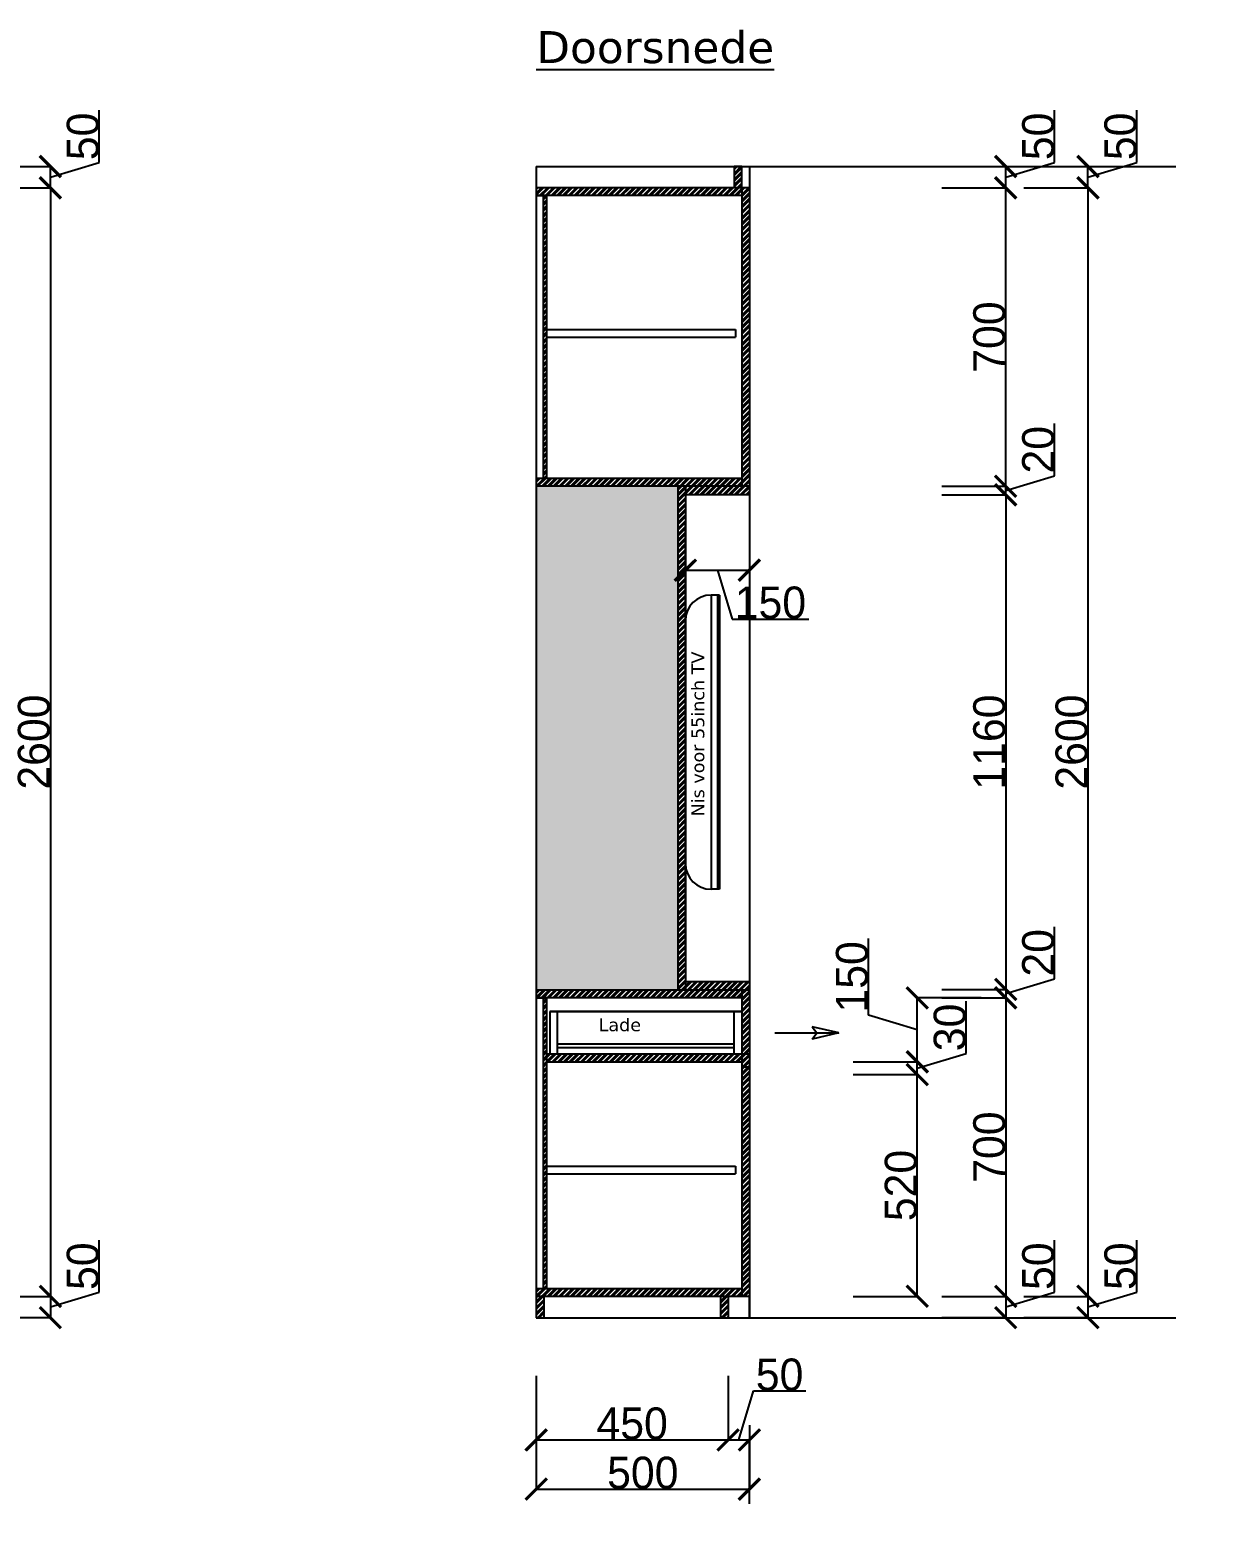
# Model space of a CAD drawing. Header units: millimetres. Extents: x -153917 to -31303, y -39726 to 31262.
# Drawn here: x -34064 to -31303, y -21342 to -17851 of the extents above; entities that cross this region are included whole.
import ezdxf

# ---------------------------------------------------------------- set-up
doc = ezdxf.new("R2010")
doc.units = ezdxf.units.MM
doc.header["$LTSCALE"] = 5
for name, color, linetype in [('Bemating', 1, 'Continuous'), ('invulling muren', 252, 'Continuous'), ('Meubel', 8, 'Continuous'), ('muren', 7, 'Continuous'), ('Tekst', 7, 'Continuous')]:
    doc.layers.add(name, color=color, linetype=linetype)
doc.layers.add('TV', color=7, linetype='Continuous', true_color=0x4a7369)
doc.styles.add('Geneva', font='')
doc.styles.get('Geneva').set_extended_font_data('Geneva')
doc.dimstyles.new('ISO-25', dxfattribs={"dimtxt": 100, "dimasz": 25, "dimexe": 1.25, "dimexo": 0.625, "dimtad": 1, "dimtxsty": 'Standard', "dimblk": 'ARCHTICK', "dimcen": 2.5, "dimse1": 1, "dimse2": 1, "dimadec": 0, "dimazin": 0, "dimtfac": 1, "dimtmove": 0, "dimatfit": 3, "dimfxl": 1, "dimarcsym": 0})

# ---------------------------------------------------------------- blocks, each defined once
blk = doc.blocks.new('_ArchTick')
at = {"color": 0, "linetype": 'ByBlock', "const_width": 0.15}
blk.add_lwpolyline([(-0.5, -0.5), (0.5, 0.5)], dxfattribs=at)
blk = doc.blocks.new('*D932')
at = {"layer": 'Bemating', "color": 0, "lineweight": -2, "transparency": 16777216}
for p, q in [((-34165.7, -18221.3), (-34014.5, -18221.3)), ((-34015.7, -18221.3), (-34015.7, -20821.3)), ((-34165.7, -20821.3), (-34014.5, -20821.3))]:
    blk.add_line(p, q, dxfattribs=at)
at = {"layer": 'Defpoints', "color": 0, "transparency": 16777216}
for p in [(-34844.6, -18221.3), (-34844.6, -20821.3), (-34015.7, -20821.3)]:
    blk.add_point(p, dxfattribs=at)
at = {"layer": 'Bemating', "color": 0, "lineweight": -2, "transparency": 16777216, "xscale": 50, "yscale": 50, "zscale": 50}
for p, rotation in [((-34015.7, -18221.3), 90), ((-34015.7, -20821.3), 270)]:
    blk.add_blockref('_ArchTick', p, dxfattribs=dict(at, rotation=rotation))
at = {"layer": 'Bemating', "color": 0, "transparency": 16777216, "insert": (-34053.9, -19521.3), "char_height": 75, "attachment_point": 5, "rotation": 90, "style": 'Geneva'}
blk.add_mtext('2600', dxfattribs=at)
blk = doc.blocks.new('*D934')
at = {"layer": 'Bemating', "color": 0, "lineweight": -2, "transparency": 16777216}
for p, q in [((-33901, -20811.9), (-33901, -20689.3)), ((-34165.7, -20821.3), (-34014.5, -20821.3)), ((-34015.7, -20846.3), (-33901, -20811.9)), ((-34015.7, -20821.3), (-34015.7, -20871.3)), ((-34165.7, -20871.3), (-34014.5, -20871.3))]:
    blk.add_line(p, q, dxfattribs=at)
at = {"layer": 'Defpoints', "color": 0, "transparency": 16777216}
for p in [(-34844.6, -20821.3), (-34494.6, -20871.3), (-34015.7, -20871.3)]:
    blk.add_point(p, dxfattribs=at)
at = {"layer": 'Bemating', "color": 0, "lineweight": -2, "transparency": 16777216, "xscale": 50, "yscale": 50, "zscale": 50}
for p, rotation in [((-34015.7, -20821.3), 90), ((-34015.7, -20871.3), 270)]:
    blk.add_blockref('_ArchTick', p, dxfattribs=dict(at, rotation=rotation))
at = {"layer": 'Bemating', "color": 0, "transparency": 16777216, "insert": (-33939.2, -20750.6), "char_height": 75, "attachment_point": 5, "rotation": 90, "style": 'Geneva'}
blk.add_mtext('50', dxfattribs=at)
blk = doc.blocks.new('*D935')
at = {"layer": 'Bemating', "color": 0, "lineweight": -2, "transparency": 16777216}
for p, q in [((-33901, -18161.9), (-33901, -18039.3)), ((-34165.7, -18171.3), (-34014.5, -18171.3)), ((-34015.7, -18196.3), (-33901, -18161.9)), ((-34015.7, -18221.3), (-34015.7, -18171.3)), ((-34165.7, -18221.3), (-34014.5, -18221.3))]:
    blk.add_line(p, q, dxfattribs=at)
at = {"layer": 'Defpoints', "color": 0, "transparency": 16777216}
for p in [(-34494.6, -18171.3), (-34015.7, -18171.3), (-34844.6, -18221.3)]:
    blk.add_point(p, dxfattribs=at)
at = {"layer": 'Bemating', "color": 0, "lineweight": -2, "transparency": 16777216, "xscale": 50, "yscale": 50, "zscale": 50}
for p, rotation in [((-34015.7, -18171.3), 90), ((-34015.7, -18221.3), 270)]:
    blk.add_blockref('_ArchTick', p, dxfattribs=dict(at, rotation=rotation))
at = {"layer": 'Bemating', "color": 0, "transparency": 16777216, "insert": (-33939.2, -18100.6), "char_height": 75, "attachment_point": 5, "rotation": 90, "style": 'Geneva'}
blk.add_mtext('50', dxfattribs=at)
blk = doc.blocks.new('*D945')
at = {"layer": 'Bemating', "color": 0, "lineweight": -2, "transparency": 16777216}
for p, q in [((-34530.7, -20161.9), (-34530.7, -19982.1)), ((-34266, -20121.3), (-34417.2, -20121.3)), ((-34416, -20271.3), (-34416, -20121.3)), ((-34416, -20196.3), (-34530.7, -20161.9)), ((-34566, -20271.3), (-34414.7, -20271.3))]:
    blk.add_line(p, q, dxfattribs=at)
at = {"layer": 'Defpoints', "color": 0, "transparency": 16777216}
for p in [(-34416, -20121.3), (-33736, -20121.3), (-35714.6, -20271.3)]:
    blk.add_point(p, dxfattribs=at)
at = {"layer": 'Bemating', "color": 0, "lineweight": -2, "transparency": 16777216, "xscale": 50, "yscale": 50, "zscale": 50}
for p, rotation in [((-34416, -20121.3), 90), ((-34416, -20271.3), 270)]:
    blk.add_blockref('_ArchTick', p, dxfattribs=dict(at, rotation=rotation))
at = {"layer": 'Bemating', "color": 0, "transparency": 16777216, "insert": (-34568.8, -20072), "char_height": 75, "attachment_point": 5, "rotation": 90, "style": 'Geneva'}
blk.add_mtext('150', dxfattribs=at)
blk = doc.blocks.new('*D966')
at = {"layer": 'Bemating', "color": 0, "lineweight": -2, "transparency": 16777216}
for p, q in [((-31732.4, -18221.3), (-31581.1, -18221.3)), ((-31582.4, -18221.3), (-31582.4, -20821.3)), ((-31732.4, -20821.3), (-31581.1, -20821.3))]:
    blk.add_line(p, q, dxfattribs=at)
at = {"layer": 'Defpoints', "color": 0, "transparency": 16777216}
for p in [(-32411.2, -18221.3), (-32411.2, -20821.3), (-31582.4, -20821.3)]:
    blk.add_point(p, dxfattribs=at)
at = {"layer": 'Bemating', "color": 0, "lineweight": -2, "transparency": 16777216, "xscale": 50, "yscale": 50, "zscale": 50}
for p, rotation in [((-31582.4, -18221.3), 90), ((-31582.4, -20821.3), 270)]:
    blk.add_blockref('_ArchTick', p, dxfattribs=dict(at, rotation=rotation))
at = {"layer": 'Bemating', "color": 0, "transparency": 16777216, "insert": (-31620.5, -19521.3), "char_height": 75, "attachment_point": 5, "rotation": 90, "style": 'Geneva'}
blk.add_mtext('2600', dxfattribs=at)
blk = doc.blocks.new('*D967')
at = {"layer": 'Bemating', "color": 0, "lineweight": -2, "transparency": 16777216}
for p, q in [((-31467.7, -20811.9), (-31467.7, -20689.3)), ((-31732.4, -20821.3), (-31581.1, -20821.3)), ((-31582.4, -20846.3), (-31467.7, -20811.9)), ((-31582.4, -20821.3), (-31582.4, -20871.3)), ((-31732.4, -20871.3), (-31581.1, -20871.3))]:
    blk.add_line(p, q, dxfattribs=at)
at = {"layer": 'Defpoints', "color": 0, "transparency": 16777216}
for p in [(-32411.2, -20821.3), (-32061.2, -20871.3), (-31582.4, -20871.3)]:
    blk.add_point(p, dxfattribs=at)
at = {"layer": 'Bemating', "color": 0, "lineweight": -2, "transparency": 16777216, "xscale": 50, "yscale": 50, "zscale": 50}
for p, rotation in [((-31582.4, -20821.3), 90), ((-31582.4, -20871.3), 270)]:
    blk.add_blockref('_ArchTick', p, dxfattribs=dict(at, rotation=rotation))
at = {"layer": 'Bemating', "color": 0, "transparency": 16777216, "insert": (-31505.8, -20750.6), "char_height": 75, "attachment_point": 5, "rotation": 90, "style": 'Geneva'}
blk.add_mtext('50', dxfattribs=at)
blk = doc.blocks.new('*D962')
at = {"layer": 'Bemating', "color": 0, "lineweight": -2, "transparency": 16777216}
for p, q in [((-31467.7, -18161.9), (-31467.7, -18039.3)), ((-31732.4, -18171.3), (-31581.1, -18171.3)), ((-31582.4, -18196.3), (-31467.7, -18161.9)), ((-31582.4, -18221.3), (-31582.4, -18171.3)), ((-31732.4, -18221.3), (-31581.1, -18221.3))]:
    blk.add_line(p, q, dxfattribs=at)
at = {"layer": 'Defpoints', "color": 0, "transparency": 16777216}
for p in [(-32061.2, -18171.3), (-31582.4, -18171.3), (-32411.2, -18221.3)]:
    blk.add_point(p, dxfattribs=at)
at = {"layer": 'Bemating', "color": 0, "lineweight": -2, "transparency": 16777216, "xscale": 50, "yscale": 50, "zscale": 50}
for p, rotation in [((-31582.4, -18171.3), 90), ((-31582.4, -18221.3), 270)]:
    blk.add_blockref('_ArchTick', p, dxfattribs=dict(at, rotation=rotation))
at = {"layer": 'Bemating', "color": 0, "transparency": 16777216, "insert": (-31505.8, -18100.6), "char_height": 75, "attachment_point": 5, "rotation": 90, "style": 'Geneva'}
blk.add_mtext('50', dxfattribs=at)
blk = doc.blocks.new('*D963')
at = {"layer": 'Bemating', "color": 0, "lineweight": -2, "transparency": 16777216}
for p, q in [((-31925.3, -18941.3), (-31774, -18941.3)), ((-31775.3, -18941.3), (-31775.3, -20101.3)), ((-31925.3, -20101.3), (-31774, -20101.3))]:
    blk.add_line(p, q, dxfattribs=at)
at = {"layer": 'Defpoints', "color": 0, "transparency": 16777216}
for p in [(-33301.2, -18941.3), (-33301.2, -20101.3), (-31775.3, -20101.3)]:
    blk.add_point(p, dxfattribs=at)
at = {"layer": 'Bemating', "color": 0, "lineweight": -2, "transparency": 16777216, "xscale": 50, "yscale": 50, "zscale": 50}
for p, rotation in [((-31775.3, -18941.3), 90), ((-31775.3, -20101.3), 270)]:
    blk.add_blockref('_ArchTick', p, dxfattribs=dict(at, rotation=rotation))
at = {"layer": 'Bemating', "color": 0, "transparency": 16777216, "insert": (-31813.4, -19521.3), "char_height": 75, "attachment_point": 5, "rotation": 90, "style": 'Geneva'}
blk.add_mtext('1160', dxfattribs=at)
blk = doc.blocks.new('*D964')
at = {"layer": 'Bemating', "color": 0, "lineweight": -2, "transparency": 16777216}
for p, q in [((-31660.6, -20076.9), (-31660.6, -19954.3)), ((-31925.3, -20101.3), (-31774, -20101.3)), ((-31775.3, -20111.3), (-31660.6, -20076.9)), ((-31775.3, -20101.3), (-31775.3, -20121.3)), ((-31925.3, -20121.3), (-31774, -20121.3))]:
    blk.add_line(p, q, dxfattribs=at)
at = {"layer": 'Defpoints', "color": 0, "transparency": 16777216}
for p in [(-33301.2, -20101.3), (-33281.2, -20121.3), (-31775.3, -20121.3)]:
    blk.add_point(p, dxfattribs=at)
at = {"layer": 'Bemating', "color": 0, "lineweight": -2, "transparency": 16777216, "xscale": 50, "yscale": 50, "zscale": 50}
for p, rotation in [((-31775.3, -20101.3), 90), ((-31775.3, -20121.3), 270)]:
    blk.add_blockref('_ArchTick', p, dxfattribs=dict(at, rotation=rotation))
at = {"layer": 'Bemating', "color": 0, "transparency": 16777216, "insert": (-31698.7, -20015.6), "char_height": 75, "attachment_point": 5, "rotation": 90, "style": 'Geneva'}
blk.add_mtext('20', dxfattribs=at)
blk = doc.blocks.new('*D965')
at = {"layer": 'Bemating', "color": 0, "lineweight": -2, "transparency": 16777216}
for p, q in [((-31925.3, -20121.3), (-31774, -20121.3)), ((-31775.3, -20121.3), (-31775.3, -20821.3)), ((-31925.3, -20821.3), (-31774, -20821.3))]:
    blk.add_line(p, q, dxfattribs=at)
at = {"layer": 'Defpoints', "color": 0, "transparency": 16777216}
for p in [(-33281.2, -20121.3), (-33281.2, -20821.3), (-31775.3, -20821.3)]:
    blk.add_point(p, dxfattribs=at)
at = {"layer": 'Bemating', "color": 0, "lineweight": -2, "transparency": 16777216, "xscale": 50, "yscale": 50, "zscale": 50}
for p, rotation in [((-31775.3, -20121.3), 90), ((-31775.3, -20821.3), 270)]:
    blk.add_blockref('_ArchTick', p, dxfattribs=dict(at, rotation=rotation))
at = {"layer": 'Bemating', "color": 0, "transparency": 16777216, "insert": (-31813.4, -20471.3), "char_height": 75, "attachment_point": 5, "rotation": 90, "style": 'Geneva'}
blk.add_mtext('700', dxfattribs=at)
blk = doc.blocks.new('*D959')
at = {"layer": 'Bemating', "color": 0, "lineweight": -2, "transparency": 16777216}
for p, q in [((-31660.6, -18896.9), (-31660.6, -18774.3)), ((-31925.3, -18921.3), (-31774, -18921.3)), ((-31775.3, -18931.3), (-31660.6, -18896.9)), ((-31775.3, -18941.3), (-31775.3, -18921.3)), ((-31925.3, -18941.3), (-31774, -18941.3))]:
    blk.add_line(p, q, dxfattribs=at)
at = {"layer": 'Defpoints', "color": 0, "transparency": 16777216}
for p in [(-33281.2, -18921.3), (-31775.3, -18921.3), (-33301.2, -18941.3)]:
    blk.add_point(p, dxfattribs=at)
at = {"layer": 'Bemating', "color": 0, "lineweight": -2, "transparency": 16777216, "xscale": 50, "yscale": 50, "zscale": 50}
for p, rotation in [((-31775.3, -18921.3), 90), ((-31775.3, -18941.3), 270)]:
    blk.add_blockref('_ArchTick', p, dxfattribs=dict(at, rotation=rotation))
at = {"layer": 'Bemating', "color": 0, "transparency": 16777216, "insert": (-31698.7, -18835.6), "char_height": 75, "attachment_point": 5, "rotation": 90, "style": 'Geneva'}
blk.add_mtext('20', dxfattribs=at)
blk = doc.blocks.new('*D960')
at = {"layer": 'Bemating', "color": 0, "lineweight": -2, "transparency": 16777216}
for p, q in [((-31925.3, -18221.3), (-31774, -18221.3)), ((-31775.3, -18921.3), (-31775.3, -18221.3)), ((-31925.3, -18921.3), (-31774, -18921.3))]:
    blk.add_line(p, q, dxfattribs=at)
at = {"layer": 'Defpoints', "color": 0, "transparency": 16777216}
for p in [(-32411.2, -18221.3), (-31775.3, -18221.3), (-33281.2, -18921.3)]:
    blk.add_point(p, dxfattribs=at)
at = {"layer": 'Bemating', "color": 0, "lineweight": -2, "transparency": 16777216, "xscale": 50, "yscale": 50, "zscale": 50}
for p, rotation in [((-31775.3, -18221.3), 90), ((-31775.3, -18921.3), 270)]:
    blk.add_blockref('_ArchTick', p, dxfattribs=dict(at, rotation=rotation))
at = {"layer": 'Bemating', "color": 0, "transparency": 16777216, "insert": (-31813.4, -18571.3), "char_height": 75, "attachment_point": 5, "rotation": 90, "style": 'Geneva'}
blk.add_mtext('700', dxfattribs=at)
blk = doc.blocks.new('*D955')
at = {"layer": 'Bemating', "color": 0, "lineweight": -2, "transparency": 16777216}
for p, q in [((-31660.6, -18161.9), (-31660.6, -18039.3)), ((-31925.3, -18171.3), (-31774, -18171.3)), ((-31775.3, -18196.3), (-31660.6, -18161.9)), ((-31775.3, -18221.3), (-31775.3, -18171.3)), ((-31925.3, -18221.3), (-31774, -18221.3))]:
    blk.add_line(p, q, dxfattribs=at)
at = {"layer": 'Defpoints', "color": 0, "transparency": 16777216}
for p in [(-32061.2, -18171.3), (-31775.3, -18171.3), (-32411.2, -18221.3)]:
    blk.add_point(p, dxfattribs=at)
at = {"layer": 'Bemating', "color": 0, "lineweight": -2, "transparency": 16777216, "xscale": 50, "yscale": 50, "zscale": 50}
for p, rotation in [((-31775.3, -18171.3), 90), ((-31775.3, -18221.3), 270)]:
    blk.add_blockref('_ArchTick', p, dxfattribs=dict(at, rotation=rotation))
at = {"layer": 'Bemating', "color": 0, "transparency": 16777216, "insert": (-31698.7, -18100.6), "char_height": 75, "attachment_point": 5, "rotation": 90, "style": 'Geneva'}
blk.add_mtext('50', dxfattribs=at)
blk = doc.blocks.new('*D956')
at = {"layer": 'Bemating', "color": 0, "lineweight": -2, "transparency": 16777216}
for p, q in [((-31660.6, -20811.9), (-31660.6, -20689.3)), ((-31925.3, -20821.3), (-31774, -20821.3)), ((-31775.3, -20846.3), (-31660.6, -20811.9)), ((-31775.3, -20821.3), (-31775.3, -20871.3)), ((-31925.3, -20871.3), (-31774, -20871.3))]:
    blk.add_line(p, q, dxfattribs=at)
at = {"layer": 'Defpoints', "color": 0, "transparency": 16777216}
for p in [(-33281.2, -20821.3), (-32061.2, -20871.3), (-31775.3, -20871.3)]:
    blk.add_point(p, dxfattribs=at)
at = {"layer": 'Bemating', "color": 0, "lineweight": -2, "transparency": 16777216, "xscale": 50, "yscale": 50, "zscale": 50}
for p, rotation in [((-31775.3, -20821.3), 90), ((-31775.3, -20871.3), 270)]:
    blk.add_blockref('_ArchTick', p, dxfattribs=dict(at, rotation=rotation))
at = {"layer": 'Bemating', "color": 0, "transparency": 16777216, "insert": (-31698.7, -20750.6), "char_height": 75, "attachment_point": 5, "rotation": 90, "style": 'Geneva'}
blk.add_mtext('50', dxfattribs=at)
blk = doc.blocks.new('*D961')
at = {"layer": 'Bemating', "color": 0, "lineweight": -2, "transparency": 16777216}
for p, q in [((-32132.6, -20301.3), (-31981.4, -20301.3)), ((-31982.6, -20821.3), (-31982.6, -20301.3)), ((-32132.6, -20821.3), (-31981.4, -20821.3))]:
    blk.add_line(p, q, dxfattribs=at)
at = {"layer": 'Defpoints', "color": 0, "transparency": 16777216}
for p in [(-33281.2, -20301.3), (-31982.6, -20301.3), (-33281.2, -20821.3)]:
    blk.add_point(p, dxfattribs=at)
at = {"layer": 'Bemating', "color": 0, "lineweight": -2, "transparency": 16777216, "xscale": 50, "yscale": 50, "zscale": 50}
for p, rotation in [((-31982.6, -20301.3), 90), ((-31982.6, -20821.3), 270)]:
    blk.add_blockref('_ArchTick', p, dxfattribs=dict(at, rotation=rotation))
at = {"layer": 'Bemating', "color": 0, "transparency": 16777216, "insert": (-32020.8, -20561.3), "char_height": 75, "attachment_point": 5, "rotation": 90, "style": 'Geneva'}
blk.add_mtext('520', dxfattribs=at)
blk = doc.blocks.new('*D957')
at = {"layer": 'Bemating', "color": 0, "lineweight": -2, "transparency": 16777216}
for p, q in [((-31867.9, -20251.9), (-31867.9, -20129.3)), ((-32132.6, -20271.3), (-31981.4, -20271.3)), ((-31982.6, -20286.3), (-31867.9, -20251.9)), ((-31982.6, -20301.3), (-31982.6, -20271.3)), ((-32132.6, -20301.3), (-31981.4, -20301.3))]:
    blk.add_line(p, q, dxfattribs=at)
at = {"layer": 'Defpoints', "color": 0, "transparency": 16777216}
for p in [(-33281.2, -20271.3), (-31982.6, -20271.3), (-33281.2, -20301.3)]:
    blk.add_point(p, dxfattribs=at)
at = {"layer": 'Bemating', "color": 0, "lineweight": -2, "transparency": 16777216, "xscale": 50, "yscale": 50, "zscale": 50}
for p, rotation in [((-31982.6, -20271.3), 90), ((-31982.6, -20301.3), 270)]:
    blk.add_blockref('_ArchTick', p, dxfattribs=dict(at, rotation=rotation))
at = {"layer": 'Bemating', "color": 0, "transparency": 16777216, "insert": (-31906.1, -20190.6), "char_height": 75, "attachment_point": 5, "rotation": 90, "style": 'Geneva'}
blk.add_mtext('30', dxfattribs=at)
blk = doc.blocks.new('*D958')
at = {"layer": 'Bemating', "color": 0, "lineweight": -2, "transparency": 16777216}
for p, q in [((-32097.3, -20161.9), (-32097.3, -19982.1)), ((-31832.6, -20121.3), (-31983.9, -20121.3)), ((-31982.6, -20271.3), (-31982.6, -20121.3)), ((-31982.6, -20196.3), (-32097.3, -20161.9)), ((-32132.6, -20271.3), (-31981.4, -20271.3))]:
    blk.add_line(p, q, dxfattribs=at)
at = {"layer": 'Defpoints', "color": 0, "transparency": 16777216}
for p in [(-31982.6, -20121.3), (-31302.7, -20121.3), (-33281.2, -20271.3)]:
    blk.add_point(p, dxfattribs=at)
at = {"layer": 'Bemating', "color": 0, "lineweight": -2, "transparency": 16777216, "xscale": 50, "yscale": 50, "zscale": 50}
for p, rotation in [((-31982.6, -20121.3), 90), ((-31982.6, -20271.3), 270)]:
    blk.add_blockref('_ArchTick', p, dxfattribs=dict(at, rotation=rotation))
at = {"layer": 'Bemating', "color": 0, "transparency": 16777216, "insert": (-32135.4, -20072), "char_height": 75, "attachment_point": 5, "rotation": 90, "style": 'Geneva'}
blk.add_mtext('150', dxfattribs=at)
blk = doc.blocks.new('*D968')
at = {"layer": 'Bemating', "color": 0, "lineweight": -2, "transparency": 16777216}
for p, q in [((-32526.3, -19030), (-32526.3, -19119.2)), ((-32376.3, -19030), (-32376.3, -19119.2)), ((-32526.3, -19118), (-32376.3, -19118)), ((-32451.3, -19118), (-32416.9, -19232.6)), ((-32416.9, -19232.6), (-32237, -19232.6))]:
    blk.add_line(p, q, dxfattribs=at)
at = {"layer": 'Defpoints', "color": 0, "transparency": 16777216}
for p in [(-32526.3, -19029.3), (-32376.3, -19029.3), (-32376.3, -19118)]:
    blk.add_point(p, dxfattribs=at)
at = {"layer": 'Bemating', "color": 0, "lineweight": -2, "transparency": 16777216, "xscale": 50, "yscale": 50, "zscale": 50, "rotation": 180}
blk.add_blockref('_ArchTick', (-32526.3, -19118), dxfattribs=at)
at = {"layer": 'Bemating', "color": 0, "lineweight": -2, "transparency": 16777216, "xscale": 50, "yscale": 50, "zscale": 50}
blk.add_blockref('_ArchTick', (-32376.3, -19118), dxfattribs=at)
at = {"layer": 'Bemating', "color": 0, "transparency": 16777216, "insert": (-32327, -19194.5), "char_height": 75, "attachment_point": 5, "style": 'Geneva'}
blk.add_mtext('150', dxfattribs=at)
blk = doc.blocks.new('*D972')
at = {"layer": 'Bemating', "color": 0, "lineweight": -2, "transparency": 16777216}
for p, q in [((-32876.3, -21123.6), (-32876.3, -21274.9)), ((-32376.3, -21123.6), (-32376.3, -21274.9)), ((-32876.3, -21273.6), (-32376.3, -21273.6))]:
    blk.add_line(p, q, dxfattribs=at)
at = {"layer": 'Defpoints', "color": 0, "transparency": 16777216}
for p in [(-32876.3, -20871.3), (-32376.3, -20871.3), (-32376.3, -21273.6)]:
    blk.add_point(p, dxfattribs=at)
at = {"layer": 'Bemating', "color": 0, "lineweight": -2, "transparency": 16777216, "xscale": 50, "yscale": 50, "zscale": 50, "rotation": 180}
blk.add_blockref('_ArchTick', (-32876.3, -21273.6), dxfattribs=at)
at = {"layer": 'Bemating', "color": 0, "lineweight": -2, "transparency": 16777216, "xscale": 50, "yscale": 50, "zscale": 50}
blk.add_blockref('_ArchTick', (-32376.3, -21273.6), dxfattribs=at)
at = {"layer": 'Bemating', "color": 0, "transparency": 16777216, "insert": (-32626.3, -21235.5), "char_height": 75, "attachment_point": 5, "style": 'Geneva'}
blk.add_mtext('500', dxfattribs=at)
blk = doc.blocks.new('*D973')
at = {"layer": 'Bemating', "color": 0, "lineweight": -2, "transparency": 16777216}
for p, q in [((-32876.3, -21008), (-32876.3, -21159.2)), ((-32426.3, -21008), (-32426.3, -21159.2)), ((-32876.3, -21158), (-32426.3, -21158))]:
    blk.add_line(p, q, dxfattribs=at)
at = {"layer": 'Defpoints', "color": 0, "transparency": 16777216}
for p in [(-32876.3, -20871.3), (-32426.3, -20871.3), (-32426.3, -21158)]:
    blk.add_point(p, dxfattribs=at)
at = {"layer": 'Bemating', "color": 0, "lineweight": -2, "transparency": 16777216, "xscale": 50, "yscale": 50, "zscale": 50, "rotation": 180}
blk.add_blockref('_ArchTick', (-32876.3, -21158), dxfattribs=at)
at = {"layer": 'Bemating', "color": 0, "lineweight": -2, "transparency": 16777216, "xscale": 50, "yscale": 50, "zscale": 50}
blk.add_blockref('_ArchTick', (-32426.3, -21158), dxfattribs=at)
at = {"layer": 'Bemating', "color": 0, "transparency": 16777216, "insert": (-32651.3, -21119.9), "char_height": 75, "attachment_point": 5, "style": 'Geneva'}
blk.add_mtext('450', dxfattribs=at)
blk = doc.blocks.new('*D974')
at = {"layer": 'Bemating', "color": 0, "lineweight": -2, "transparency": 16777216}
for p, q in [((-32426.3, -21008), (-32426.3, -21159.2)), ((-32401.3, -21158), (-32366.9, -21043.3)), ((-32366.9, -21043.3), (-32244.2, -21043.3)), ((-32376.3, -21308), (-32376.3, -21156.7)), ((-32426.3, -21158), (-32376.3, -21158))]:
    blk.add_line(p, q, dxfattribs=at)
at = {"layer": 'Defpoints', "color": 0, "transparency": 16777216}
for p in [(-32426.3, -20871.3), (-32376.3, -21158), (-32376.3, -21341.8)]:
    blk.add_point(p, dxfattribs=at)
at = {"layer": 'Bemating', "color": 0, "lineweight": -2, "transparency": 16777216, "xscale": 50, "yscale": 50, "zscale": 50, "rotation": 180}
blk.add_blockref('_ArchTick', (-32426.3, -21158), dxfattribs=at)
at = {"layer": 'Bemating', "color": 0, "lineweight": -2, "transparency": 16777216, "xscale": 50, "yscale": 50, "zscale": 50}
blk.add_blockref('_ArchTick', (-32376.3, -21158), dxfattribs=at)
at = {"layer": 'Bemating', "color": 0, "transparency": 16777216, "insert": (-32305.5, -21005.2), "char_height": 75, "attachment_point": 5, "style": 'Geneva'}
blk.add_mtext('50', dxfattribs=at)

msp = doc.modelspace()

# ---------------------------------------------------------------- hatches: boundary and pattern name
at = {"layer": 'invulling muren', "transparency": 33554687}
h = msp.add_hatch(dxfattribs=at)
h.set_pattern_fill('ANSI32', color=256)
h.paths.add_polyline_path([(-32394.277, -18221.349), (-32876.277, -18221.349), (-32876.277, -18239.349), (-32852.277, -18239.349), (-32394.277, -18239.349)])
h.paths.add_polyline_path([(-32394.277, -18171.349), (-32412.277, -18171.349), (-32412.277, -18221.349), (-32394.277, -18221.349)])
h.paths.add_polyline_path([(-32376.277, -18221.349), (-32394.277, -18221.349), (-32394.277, -18921.349), (-32376.277, -18921.349)])
h.paths.add_polyline_path([(-32394.277, -18903.349), (-32876.277, -18903.349), (-32876.277, -18921.349), (-32394.277, -18921.349)])
h.paths.add_polyline_path([(-32376.277, -18921.349), (-32526.277, -18921.349), (-32526.277, -18941.349), (-32376.277, -18941.349)])
h.paths.add_polyline_path([(-32526.277, -18921.349), (-32544.277, -18921.349), (-32544.277, -20103.349), (-32526.277, -20103.349)])
h.paths.add_polyline_path([(-32852.277, -18239.349), (-32860.277, -18239.349), (-32860.277, -18903.349), (-32852.277, -18903.349)])
h.paths.add_polyline_path([(-32376.277, -20083.349), (-32526.277, -20083.349), (-32526.277, -20103.349), (-32376.277, -20103.349)])
h.paths.add_polyline_path([(-32394.277, -20103.349), (-32876.277, -20103.349), (-32876.277, -20121.349), (-32852.277, -20121.349), (-32394.277, -20121.349)])
h.paths.add_polyline_path([(-32376.277, -20103.349), (-32394.277, -20103.349), (-32394.277, -20253.349), (-32376.277, -20253.349)])
h.paths.add_polyline_path([(-32852.277, -20121.349), (-32860.277, -20121.349), (-32860.277, -20803.349), (-32852.277, -20803.349)])
h.paths.add_polyline_path([(-32394.277, -20803.349), (-32876.277, -20803.349), (-32876.277, -20821.349), (-32394.277, -20821.349)])
h.paths.add_polyline_path([(-32394.277, -20253.349), (-32852.277, -20253.349), (-32852.277, -20271.349), (-32394.277, -20271.349)])
h.paths.add_polyline_path([(-32376.277, -20283.349), (-32394.277, -20283.349), (-32394.277, -20821.349), (-32376.277, -20821.349)])
h.paths.add_polyline_path([(-32426.277, -20821.349), (-32444.277, -20821.349), (-32444.277, -20871.349), (-32426.277, -20871.349)])
h.paths.add_polyline_path([(-32858.277, -20821.349), (-32876.277, -20821.349), (-32876.277, -20871.349), (-32858.277, -20871.349)])
h.paths.add_polyline_path([(-32376.277, -20253.349), (-32394.277, -20253.349), (-32394.277, -20283.349), (-32376.277, -20283.349)])
at = {"layer": 'invulling muren', "transparency": 33554477}
h = msp.add_hatch(color=256, dxfattribs=at)
h.dxf.hatch_style = 1
h.paths.add_polyline_path([(-32544.277, -18921.349), (-32876.277, -18921.349), (-32876.277, -20103.349), (-32544.277, -20103.349)])
at = {"layer": 'TV'}
msp.add_hatch(color=256, dxfattribs=at).paths.add_polyline_path([(-32451.277, -19866.349), (-32446.277, -19866.349), (-32446.277, -19176.349), (-32451.277, -19176.349)])

# ---------------------------------------------------------------- linework, layer by layer
at = {"layer": 'Meubel'}
for p, q in [((-32394.277, -18171.349), (-32412.277, -18171.349)), ((-32412.277, -18171.349), (-32412.277, -18221.349)), ((-32394.277, -18221.349), (-32394.277, -18171.349)), ((-32376.277, -18171.349), (-32376.277, -18221.349)), ((-32376.277, -18221.349), (-32876.277, -18221.349)), ((-32394.277, -18221.349), (-32394.277, -18921.349)), ((-32376.277, -18221.349), (-32376.277, -18921.349)), ((-32394.277, -18239.349), (-32876.277, -18239.349)), ((-32876.277, -18239.349), (-32852.277, -18239.349)), ((-32860.277, -18239.349), (-32860.277, -18903.349)), ((-32852.277, -18239.349), (-32852.277, -18903.349)), ((-32852.277, -18553.349), (-32409.277, -18553.349)), ((-32852.277, -18571.349), (-32409.277, -18571.349)), ((-32409.277, -18553.349), (-32409.277, -18571.349)), ((-32394.277, -18903.349), (-32876.277, -18903.349)), ((-32376.277, -18921.349), (-32876.277, -18921.349)), ((-32544.277, -18921.349), (-32544.277, -20103.349)), ((-32376.277, -18921.349), (-32526.277, -18921.349)), ((-32526.277, -18921.349), (-32526.277, -20103.349)), ((-32376.277, -18921.349), (-32376.277, -20103.349)), ((-32376.277, -18941.349), (-32526.277, -18941.349)), ((-32526.277, -20017.349), (-32526.277, -19007.349)), ((-32466.277, -19176.349), (-32466.277, -19866.349)), ((-32446.277, -19176.349), (-32466.277, -19176.349)), ((-32451.277, -19176.349), (-32451.277, -19866.349)), ((-32446.277, -19176.349), (-32446.277, -19866.349)), ((-32446.277, -19866.349), (-32466.277, -19866.349)), ((-32446.277, -19866.349), (-32466.277, -19866.349)), ((-32376.277, -20103.349), (-32876.277, -20103.349)), ((-32376.277, -20083.349), (-32526.277, -20083.349)), ((-32394.277, -20103.349), (-32394.277, -20821.349)), ((-32376.277, -20103.349), (-32376.277, -20821.349)), ((-32376.277, -20103.349), (-32376.277, -20253.349)), ((-32394.277, -20121.349), (-32876.277, -20121.349)), ((-32876.277, -20121.349), (-32852.277, -20121.349)), ((-32860.277, -20121.349), (-32860.277, -20803.349)), ((-32852.277, -20121.349), (-32852.277, -20803.349)), ((-32394.277, -20153.349), (-32844.277, -20153.349)), ((-32844.277, -20153.349), (-32844.277, -20253.349)), ((-32844.277, -20153.349), (-32394.277, -20153.349)), ((-32826.277, -20253.349), (-32826.277, -20153.349)), ((-32412.277, -20253.349), (-32412.277, -20153.349)), ((-32394.277, -20153.349), (-32394.277, -20253.349)), ((-32316.69, -20203.349), (-32166.69, -20203.349)), ((-32316.69, -20203.349), (-32166.69, -20203.349)), ((-32166.69, -20203.349), (-32228.946, -20188.867)), ((-32228.946, -20188.867), (-32217.918, -20203.349)), ((-32166.69, -20203.349), (-32228.946, -20217.831)), ((-32228.946, -20217.831), (-32217.918, -20203.349)), ((-32826.277, -20229.349), (-32412.277, -20229.349)), ((-32826.277, -20237.349), (-32412.277, -20237.349)), ((-32412.277, -20253.349), (-32412.277, -20229.349)), ((-32394.277, -20253.349), (-32852.277, -20253.349)), ((-32852.277, -20253.349), (-32852.277, -20271.349)), ((-32852.277, -20271.349), (-32394.277, -20271.349)), ((-32376.277, -20253.349), (-32394.277, -20253.349)), ((-32394.277, -20253.349), (-32394.277, -20283.349)), ((-32394.277, -20283.349), (-32376.277, -20283.349)), ((-32852.277, -20516.242), (-32409.277, -20516.242)), ((-32409.277, -20516.242), (-32409.277, -20534.242)), ((-32852.277, -20534.242), (-32409.277, -20534.242)), ((-32394.277, -20803.349), (-32876.277, -20803.349)), ((-32376.277, -20821.349), (-32876.277, -20821.349)), ((-32876.277, -20821.349), (-32876.277, -20871.349)), ((-32858.277, -20821.349), (-32858.277, -20871.349)), ((-32444.277, -20821.349), (-32444.277, -20871.349)), ((-32376.277, -20821.349), (-32426.277, -20821.349)), ((-32426.277, -20821.349), (-32426.277, -20871.349)), ((-32376.277, -20871.349), (-32376.277, -20821.349))]:
    msp.add_line(p, q, dxfattribs=at)
for centre, start, end in [((-32466.277, -19236.349), 90, 180), ((-32466.277, -19806.349), 180, 270)]:
    msp.add_arc(centre, 60, start, end, dxfattribs=at)
at = {"layer": 'muren'}
for p, q in [((-32876.277, -18171.349), (-32876.277, -20871.349)), ((-32876.277, -18171.349), (-31376.277, -18171.349)), ((-32376.277, -18171.349), (-32376.277, -20871.349)), ((-32876.277, -20871.349), (-31376.277, -20871.349))]:
    msp.add_line(p, q, dxfattribs=at)

# ---------------------------------------------------------------- texts
at = {"layer": 'Tekst', "insert": (-32876.277, -17853.698), "char_height": 75, "width": 2800, "attachment_point": 1}
msp.add_mtext('{\\fVerdana|b0|i0|c0|p34;\\LDoorsnede}', dxfattribs=at)
at = {"layer": 'Tekst', "insert": (-32512.176, -19695.469), "char_height": 30, "attachment_point": 1, "rotation": 90}
msp.add_mtext_dynamic_manual_height_columns('{\\fVerdana|b0|i0|c0|p34;Nis voor 55inch TV}', width=513.71165, gutter_width=12.5, heights=[0], dxfattribs=at)
at = {"layer": 'Tekst', "insert": (-32630.337, -20169.496), "char_height": 30, "attachment_point": 3}
msp.add_mtext_dynamic_manual_height_columns('{\\fVerdana|b0|i0|c0|p34;Lade}', width=513.71165, gutter_width=12.5, heights=[0], dxfattribs=at)

# ---------------------------------------------------------------- dimensions: what is measured, and where the dimension line sits
at = {"layer": 'Bemating'}
for base, p1, p2, picture, middle in [((-34015.727, -18171.349), (-34844.556, -18221.349), (-34494.556, -18171.349), '*D935', (-33939.165, -18161.318)), ((-31582.369, -18171.349), (-32411.198, -18221.349), (-32061.198, -18171.349), '*D962', (-31505.807, -18161.318)), ((-31775.29, -18171.349), (-32411.198, -18221.349), (-32061.198, -18171.349), '*D955', (-31698.727, -18161.318)), ((-34015.727, -20821.349), (-34844.556, -18221.349), (-34844.556, -20821.349), '*D932', (-34053.852, -19521.349)), ((-31775.29, -18221.349), (-33281.198, -18921.349), (-32411.198, -18221.349), '*D960', (-31813.415, -18571.349)), ((-31582.369, -20821.349), (-32411.198, -18221.349), (-32411.198, -20821.349), '*D966', (-31620.494, -19521.349)), ((-31775.29, -18921.349), (-33301.198, -18941.349), (-33281.198, -18921.349), '*D959', (-31698.727, -18896.318)), ((-31775.29, -20101.349), (-33301.198, -18941.349), (-33301.198, -20101.349), '*D963', (-31813.415, -19521.349)), ((-31775.29, -20121.349), (-33301.198, -20101.349), (-33281.198, -20121.349), '*D964', (-31698.727, -20076.318)), ((-34415.986, -20121.349), (-35714.556, -20271.349), (-33736.013, -20121.349), '*D945', (-34568.799, -20161.318)), ((-31982.628, -20121.349), (-33281.198, -20271.349), (-31302.655, -20121.349), '*D958', (-32135.441, -20161.318)), ((-31775.29, -20821.349), (-33281.198, -20121.349), (-33281.198, -20821.349), '*D965', (-31813.415, -20471.349)), ((-31982.628, -20271.349), (-33281.198, -20301.349), (-33281.198, -20271.349), '*D957', (-31906.066, -20251.318)), ((-31982.628, -20301.349), (-33281.198, -20821.349), (-33281.198, -20301.349), '*D961', (-32020.753, -20561.349)), ((-34015.727, -20871.349), (-34844.556, -20821.349), (-34494.556, -20871.349), '*D934', (-33939.165, -20811.318)), ((-31775.29, -20871.349), (-33281.198, -20821.349), (-32061.198, -20871.349), '*D956', (-31698.727, -20811.318)), ((-31582.369, -20871.349), (-32411.198, -20821.349), (-32061.198, -20871.349), '*D967', (-31505.807, -20811.318))]:
    dim = msp.add_linear_dim(base=base, p1=p1, p2=p2, angle=90, dimstyle='ISO-25', override={"dimtxt": 75, "dimasz": 50, "dimtxsty": 'Geneva', "dimse1": 0, "dimse2": 0, "dimtmove": 1, "dimfxl": 150, "dimfxlon": 1}, dxfattribs=at)
    dim.commit()
    dim.dimension.update_dxf_attribs({"geometry": picture, "text_midpoint": middle})
for base, p1, p2, picture, middle in [((-32376.277, -19117.952), (-32526.277, -19029.341), (-32376.277, -19029.341), '*D968', (-32416.246, -19194.515)), ((-32376.277, -21273.619), (-32876.277, -20871.349), (-32376.277, -20871.349), '*D972', (-32626.277, -21235.494)), ((-32426.277, -21157.981), (-32876.277, -20871.349), (-32426.277, -20871.349), '*D973', (-32651.277, -21119.856)), ((-32376.277, -21157.981), (-32426.277, -20871.349), (-32376.277, -21341.763), '*D974', (-32366.246, -21005.168))]:
    dim = msp.add_linear_dim(base=base, p1=p1, p2=p2, dimstyle='ISO-25', override={"dimtxt": 75, "dimasz": 50, "dimtxsty": 'Geneva', "dimse1": 0, "dimse2": 0, "dimtmove": 1, "dimfxl": 150, "dimfxlon": 1}, dxfattribs=at)
    dim.commit()
    dim.dimension.update_dxf_attribs({"geometry": picture, "text_midpoint": middle})

doc.saveas('drawing.dxf')
